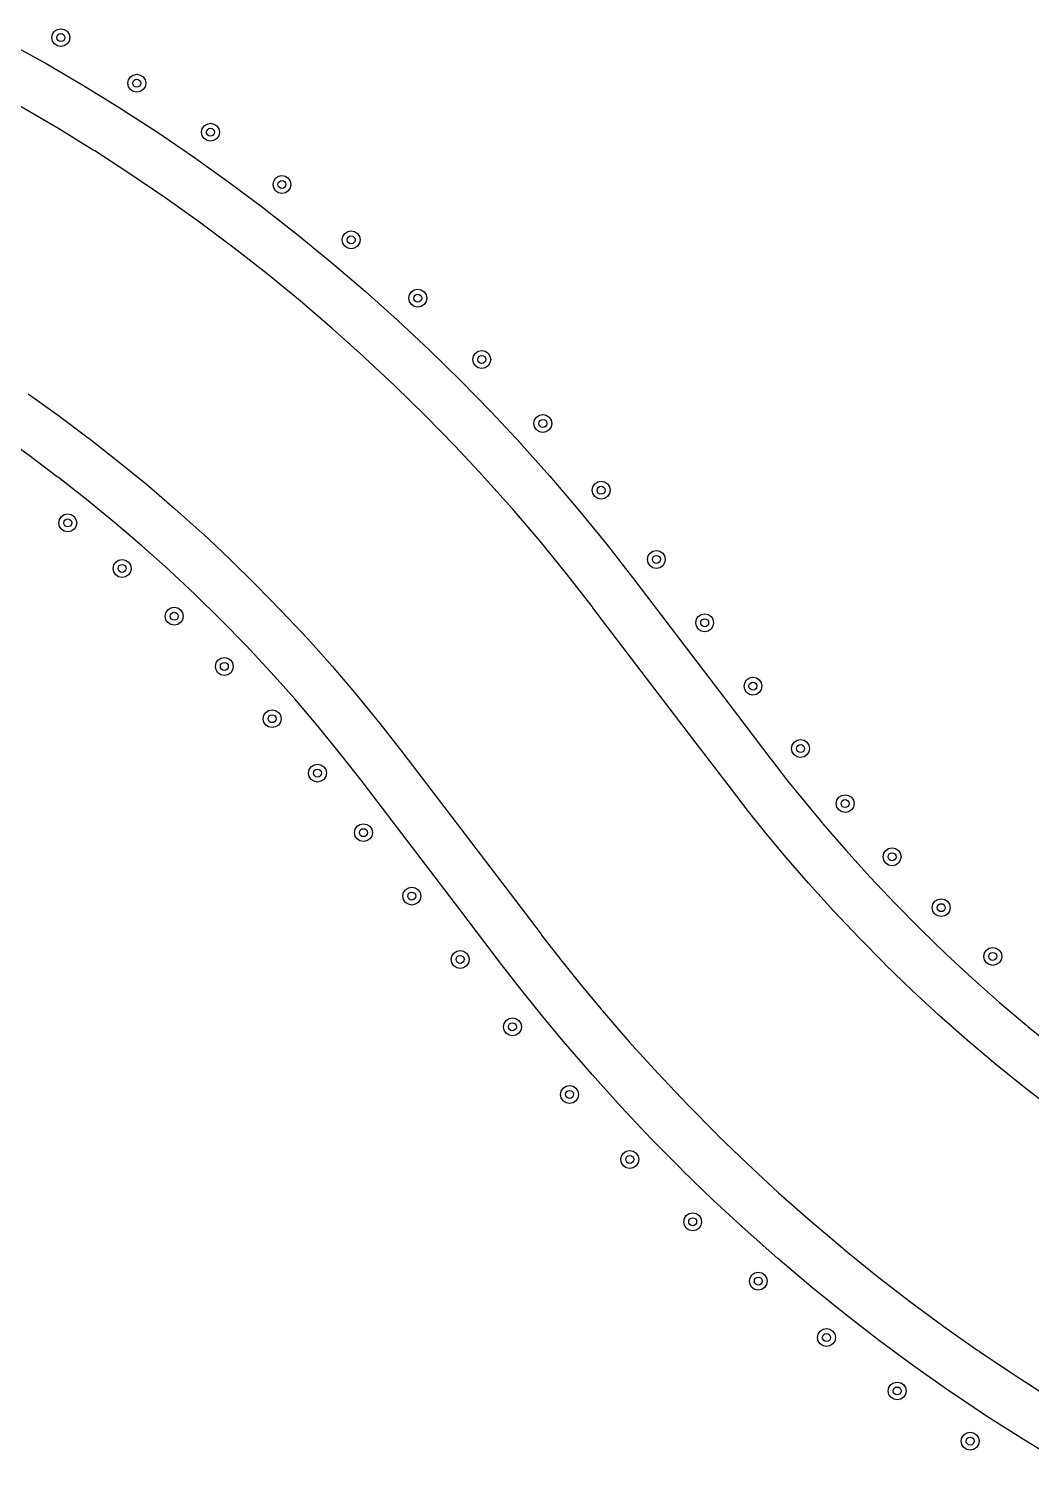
# Model space of a CAD drawing. Extents: x 97 to 313, y -171 to 213.
# Drawn here: x 187.18 to 212.33, y 170 to 205.97 of the extents above; entities that cross this region are included whole.
import ezdxf

# ---------------------------------------------------------------- set-up
doc = ezdxf.new("R2010")
doc.units = 0
doc.layers.add('BLACK', color=7, linetype='CONTINUOUS')

msp = doc.modelspace()

# ---------------------------------------------------------------- linework, layer by layer
at = {"layer": 'BLACK', "linetype": 'CONTINUOUS'}
for p, q in [((187.758, 205.745), (187.775, 205.831)), ((187.775, 205.831), (187.824, 205.904)), ((187.824, 205.904), (187.897, 205.953)), ((187.897, 205.953), (187.983, 205.97)), ((187.983, 205.97), (188.069, 205.953)), ((188.069, 205.953), (188.142, 205.904)), ((188.142, 205.904), (188.191, 205.831)), ((188.191, 205.831), (188.208, 205.745)), ((186.655, 205.627), (187.611, 205.094)), ((187.775, 205.659), (187.758, 205.745)), ((187.824, 205.586), (187.775, 205.659)), ((187.897, 205.537), (187.824, 205.586)), ((187.983, 205.52), (187.897, 205.537)), ((188.069, 205.537), (187.983, 205.52)), ((188.142, 205.586), (188.069, 205.537)), ((188.191, 205.659), (188.142, 205.586)), ((188.208, 205.745), (188.191, 205.659)), ((187.611, 205.094), (188.554, 204.54)), ((189.661, 204.6), (189.678, 204.686)), ((189.678, 204.686), (189.727, 204.759)), ((189.727, 204.759), (189.8, 204.807)), ((189.8, 204.807), (189.886, 204.825)), ((189.886, 204.825), (189.972, 204.807)), ((189.972, 204.807), (190.045, 204.759)), ((190.045, 204.759), (190.094, 204.686)), ((190.094, 204.686), (190.111, 204.6)), ((188.554, 204.54), (189.485, 203.965)), ((189.678, 204.513), (189.661, 204.6)), ((189.727, 204.441), (189.678, 204.513)), ((189.8, 204.392), (189.727, 204.441)), ((189.886, 204.375), (189.8, 204.392)), ((189.972, 204.392), (189.886, 204.375)), ((190.045, 204.441), (189.972, 204.392)), ((190.094, 204.513), (190.045, 204.441)), ((190.111, 204.6), (190.094, 204.513)), ((187.911, 203.472), (186.991, 204.011)), ((189.485, 203.965), (189.485, 203.965)), ((189.485, 203.965), (189.485, 203.965)), ((189.485, 203.965), (189.487, 203.964)), ((189.487, 203.964), (189.496, 203.958)), ((189.496, 203.958), (189.497, 203.958)), ((189.497, 203.958), (190.404, 203.37)), ((188.796, 202.925), (187.911, 203.472)), ((190.404, 203.37), (191.308, 202.755)), ((191.512, 203.37), (191.529, 203.456)), ((191.529, 203.284), (191.512, 203.37)), ((191.529, 203.456), (191.578, 203.529)), ((191.578, 203.211), (191.529, 203.284)), ((191.578, 203.529), (191.651, 203.578)), ((191.651, 203.578), (191.737, 203.595)), ((191.737, 203.595), (191.823, 203.578)), ((191.823, 203.578), (191.896, 203.529)), ((191.896, 203.529), (191.944, 203.456)), ((191.944, 203.284), (191.896, 203.211)), ((191.944, 203.456), (191.962, 203.37)), ((191.962, 203.37), (191.944, 203.284)), ((188.812, 202.912), (188.796, 202.925)), ((188.834, 202.902), (188.812, 202.912)), ((189.714, 202.331), (188.834, 202.902)), ((191.651, 203.162), (191.578, 203.211)), ((191.737, 203.145), (191.651, 203.162)), ((191.823, 203.162), (191.737, 203.145)), ((191.896, 203.211), (191.823, 203.162)), ((191.308, 202.755), (192.199, 202.119)), ((190.595, 201.731), (189.714, 202.331)), ((193.323, 202.146), (193.371, 202.219)), ((193.371, 202.219), (193.444, 202.268)), ((193.444, 202.268), (193.53, 202.285)), ((193.53, 202.285), (193.616, 202.268)), ((193.616, 202.268), (193.689, 202.219)), ((193.689, 202.219), (193.738, 202.146)), ((192.199, 202.119), (193.075, 201.464)), ((193.305, 202.06), (193.323, 202.146)), ((193.323, 201.974), (193.305, 202.06)), ((193.371, 201.901), (193.323, 201.974)), ((193.444, 201.852), (193.371, 201.901)), ((193.53, 201.835), (193.444, 201.852)), ((193.616, 201.852), (193.53, 201.835)), ((193.689, 201.901), (193.616, 201.852)), ((193.738, 201.974), (193.689, 201.901)), ((193.738, 202.146), (193.755, 202.06)), ((193.755, 202.06), (193.738, 201.974)), ((191.464, 201.112), (190.595, 201.731)), ((193.075, 201.464), (193.075, 201.464)), ((193.075, 201.464), (193.079, 201.461)), ((193.079, 201.461), (193.086, 201.456)), ((193.086, 201.456), (193.086, 201.456)), ((193.086, 201.456), (193.937, 200.79)), ((192.297, 200.489), (191.464, 201.112)), ((193.937, 200.79), (194.784, 200.096)), ((195.04, 200.672), (195.057, 200.758)), ((195.057, 200.758), (195.106, 200.831)), ((195.106, 200.831), (195.179, 200.879)), ((195.179, 200.879), (195.265, 200.897)), ((195.265, 200.897), (195.351, 200.879)), ((195.351, 200.879), (195.424, 200.831)), ((195.424, 200.831), (195.473, 200.758)), ((195.473, 200.758), (195.49, 200.672)), ((192.311, 200.475), (192.297, 200.489)), ((192.332, 200.462), (192.311, 200.475)), ((193.158, 199.816), (192.332, 200.462)), ((195.057, 200.585), (195.04, 200.672)), ((195.106, 200.512), (195.057, 200.585)), ((195.179, 200.464), (195.106, 200.512)), ((195.265, 200.447), (195.179, 200.464)), ((195.351, 200.464), (195.265, 200.447)), ((195.424, 200.512), (195.351, 200.464)), ((195.473, 200.585), (195.424, 200.512)), ((195.49, 200.672), (195.473, 200.585)), ((194.784, 200.096), (195.614, 199.384)), ((193.983, 199.14), (193.158, 199.816)), ((195.614, 199.384), (196.429, 198.654)), ((196.71, 199.208), (196.727, 199.294)), ((196.727, 199.294), (196.776, 199.367)), ((196.776, 199.367), (196.849, 199.416)), ((196.849, 199.416), (196.935, 199.433)), ((196.935, 199.433), (197.021, 199.416)), ((197.021, 199.416), (197.094, 199.367)), ((197.094, 199.367), (197.143, 199.294)), ((197.143, 199.294), (197.16, 199.208)), ((194.793, 198.447), (193.983, 199.14)), ((196.727, 199.122), (196.71, 199.208)), ((196.776, 199.049), (196.727, 199.122)), ((196.849, 199), (196.776, 199.049)), ((196.935, 198.983), (196.849, 199)), ((197.021, 199), (196.935, 198.983)), ((197.094, 199.049), (197.021, 199)), ((197.143, 199.122), (197.094, 199.049)), ((197.16, 199.208), (197.143, 199.122)), ((196.429, 198.654), (196.429, 198.654)), ((196.429, 198.654), (196.438, 198.646)), ((196.438, 198.646), (196.439, 198.645)), ((196.439, 198.645), (196.439, 198.645)), ((196.439, 198.645), (197.228, 197.906)), ((195.567, 197.752), (194.793, 198.447)), ((197.228, 197.906), (198.009, 197.14)), ((198.381, 197.829), (198.454, 197.878)), ((198.454, 197.878), (198.54, 197.895)), ((198.54, 197.895), (198.626, 197.878)), ((198.626, 197.878), (198.699, 197.829)), ((195.58, 197.737), (195.567, 197.752)), ((195.6, 197.722), (195.58, 197.737)), ((196.365, 197.005), (195.6, 197.722)), ((198.315, 197.67), (198.332, 197.756)), ((198.332, 197.584), (198.315, 197.67)), ((198.332, 197.756), (198.381, 197.829)), ((198.381, 197.511), (198.332, 197.584)), ((198.454, 197.463), (198.381, 197.511)), ((198.699, 197.511), (198.626, 197.463)), ((198.699, 197.829), (198.748, 197.756)), ((198.748, 197.584), (198.699, 197.511)), ((198.748, 197.756), (198.765, 197.67)), ((198.765, 197.67), (198.748, 197.584)), ((198.009, 197.14), (198.774, 196.357)), ((198.54, 197.445), (198.454, 197.463)), ((198.626, 197.463), (198.54, 197.445)), ((187.164, 196.806), (187.923, 196.264)), ((197.127, 196.259), (196.365, 197.005)), ((187.923, 196.264), (188.671, 195.705)), ((197.872, 195.496), (197.127, 196.259)), ((198.774, 196.357), (199.521, 195.558)), ((199.849, 196.064), (199.866, 196.15)), ((199.866, 195.978), (199.849, 196.064)), ((199.866, 196.15), (199.915, 196.223)), ((199.915, 196.223), (199.988, 196.272)), ((199.988, 196.272), (200.074, 196.289)), ((200.074, 196.289), (200.16, 196.272)), ((200.16, 196.272), (200.233, 196.223)), ((200.233, 196.223), (200.282, 196.15)), ((200.282, 196.15), (200.299, 196.064)), ((200.299, 196.064), (200.282, 195.978)), ((187.188, 195.257), (186.451, 195.782)), ((188.671, 195.705), (188.681, 195.697)), ((188.681, 195.697), (188.681, 195.697)), ((188.681, 195.697), (189.406, 195.13)), ((199.915, 195.905), (199.866, 195.978)), ((199.988, 195.856), (199.915, 195.905)), ((200.074, 195.839), (199.988, 195.856)), ((200.16, 195.856), (200.074, 195.839)), ((200.233, 195.905), (200.16, 195.856)), ((200.282, 195.978), (200.233, 195.905)), ((198.582, 194.736), (197.872, 195.496)), ((199.521, 195.558), (199.525, 195.552)), ((199.521, 195.558), (199.521, 195.558)), ((199.521, 195.558), (199.521, 195.558)), ((199.525, 195.552), (199.529, 195.548)), ((199.529, 195.548), (199.529, 195.548)), ((199.529, 195.548), (200.249, 194.741)), ((187.894, 194.729), (187.188, 195.257)), ((189.406, 195.13), (190.128, 194.539)), ((187.906, 194.717), (187.894, 194.729)), ((187.924, 194.706), (187.906, 194.717)), ((188.626, 194.157), (187.924, 194.706)), ((198.593, 194.719), (198.582, 194.736)), ((198.612, 194.703), (198.593, 194.719)), ((199.31, 193.921), (198.612, 194.703)), ((200.249, 194.741), (200.96, 193.909)), ((201.449, 194.598), (201.535, 194.615)), ((201.535, 194.615), (201.621, 194.598)), ((190.128, 194.539), (190.836, 193.932)), ((201.31, 194.39), (201.327, 194.477)), ((201.327, 194.304), (201.31, 194.39)), ((201.327, 194.477), (201.376, 194.55)), ((201.376, 194.231), (201.327, 194.304)), ((201.376, 194.55), (201.449, 194.598)), ((201.621, 194.598), (201.694, 194.55)), ((201.694, 194.55), (201.743, 194.477)), ((201.743, 194.304), (201.694, 194.231)), ((201.743, 194.477), (201.76, 194.39)), ((201.76, 194.39), (201.743, 194.304)), ((189.326, 193.583), (188.626, 194.157)), ((190.836, 193.932), (191.531, 193.309)), ((200.003, 193.11), (199.31, 193.921)), ((200.96, 193.909), (201.652, 193.062)), ((201.449, 194.183), (201.376, 194.231)), ((201.535, 194.165), (201.449, 194.183)), ((201.621, 194.183), (201.535, 194.165)), ((201.694, 194.231), (201.621, 194.183)), ((187.93, 193.57), (187.947, 193.656)), ((187.947, 193.483), (187.93, 193.57)), ((187.947, 193.656), (187.996, 193.729)), ((187.996, 193.729), (188.069, 193.777)), ((188.069, 193.777), (188.155, 193.795)), ((188.155, 193.795), (188.241, 193.777)), ((188.241, 193.777), (188.314, 193.729)), ((188.314, 193.729), (188.363, 193.656)), ((188.363, 193.656), (188.38, 193.57)), ((188.38, 193.57), (188.363, 193.483)), ((190.014, 192.994), (189.326, 193.583)), ((187.996, 193.41), (187.947, 193.483)), ((188.069, 193.362), (187.996, 193.41)), ((188.155, 193.345), (188.069, 193.362)), ((188.241, 193.362), (188.155, 193.345)), ((188.314, 193.41), (188.241, 193.362)), ((188.363, 193.483), (188.314, 193.41)), ((191.531, 193.309), (191.531, 193.309)), ((191.531, 193.309), (191.541, 193.3)), ((191.541, 193.3), (191.541, 193.3)), ((191.541, 193.3), (192.212, 192.671)), ((190.671, 192.405), (190.014, 192.994)), ((200.677, 192.284), (200.003, 193.11)), ((201.652, 193.062), (202.325, 192.199)), ((202.713, 192.74), (202.762, 192.813)), ((202.762, 192.813), (202.835, 192.862)), ((202.835, 192.862), (202.921, 192.879)), ((202.921, 192.879), (203.007, 192.862)), ((203.007, 192.862), (203.08, 192.813)), ((203.08, 192.813), (203.129, 192.74)), ((189.293, 192.428), (189.31, 192.514)), ((189.31, 192.514), (189.359, 192.587)), ((189.359, 192.587), (189.432, 192.636)), ((189.432, 192.636), (189.518, 192.653)), ((189.518, 192.653), (189.604, 192.636)), ((189.604, 192.636), (189.677, 192.587)), ((189.677, 192.587), (189.726, 192.514)), ((189.726, 192.514), (189.743, 192.428)), ((192.212, 192.671), (192.878, 192.018)), ((202.696, 192.654), (202.713, 192.74)), ((202.713, 192.568), (202.696, 192.654)), ((202.762, 192.495), (202.713, 192.568)), ((202.835, 192.446), (202.762, 192.495)), ((203.08, 192.495), (203.007, 192.446)), ((203.129, 192.568), (203.08, 192.495)), ((203.129, 192.74), (203.146, 192.654)), ((203.146, 192.654), (203.129, 192.568)), ((189.31, 192.342), (189.293, 192.428)), ((189.359, 192.269), (189.31, 192.342)), ((189.432, 192.22), (189.359, 192.269)), ((189.518, 192.203), (189.432, 192.22)), ((189.604, 192.22), (189.518, 192.203)), ((189.677, 192.269), (189.604, 192.22)), ((189.726, 192.342), (189.677, 192.269)), ((189.743, 192.428), (189.726, 192.342)), ((190.682, 192.392), (190.671, 192.405)), ((190.699, 192.38), (190.682, 192.392)), ((191.349, 191.77), (190.699, 192.38)), ((201.308, 191.474), (200.677, 192.284)), ((202.325, 192.199), (204.749, 189.018)), ((202.921, 192.429), (202.835, 192.446)), ((203.007, 192.446), (202.921, 192.429)), ((191.996, 191.137), (191.349, 191.77)), ((192.878, 192.018), (193.53, 191.35)), ((190.62, 191.313), (190.669, 191.386)), ((190.669, 191.386), (190.742, 191.435)), ((190.742, 191.435), (190.828, 191.452)), ((190.828, 191.452), (190.914, 191.435)), ((190.914, 191.435), (190.987, 191.386)), ((190.987, 191.386), (191.036, 191.313)), ((201.324, 191.451), (201.308, 191.474)), ((201.327, 191.446), (201.324, 191.451)), ((201.328, 191.445), (201.327, 191.446)), ((201.331, 191.441), (201.328, 191.445)), ((203.755, 188.26), (201.331, 191.441)), ((190.603, 191.227), (190.62, 191.313)), ((190.62, 191.141), (190.603, 191.227)), ((190.669, 191.068), (190.62, 191.141)), ((190.742, 191.02), (190.669, 191.068)), ((190.828, 191.002), (190.742, 191.02)), ((190.914, 191.02), (190.828, 191.002)), ((190.987, 191.068), (190.914, 191.02)), ((191.036, 191.141), (190.987, 191.068)), ((191.036, 191.313), (191.053, 191.227)), ((191.053, 191.227), (191.036, 191.141)), ((192.628, 190.489), (191.996, 191.137)), ((193.53, 191.35), (194.167, 190.668)), ((203.908, 191.064), (203.925, 191.15)), ((203.925, 190.977), (203.908, 191.064)), ((203.925, 191.15), (203.974, 191.223)), ((203.974, 191.223), (204.047, 191.271)), ((204.047, 191.271), (204.133, 191.289)), ((204.133, 191.289), (204.219, 191.271)), ((204.219, 191.271), (204.292, 191.223)), ((204.292, 191.223), (204.341, 191.15)), ((204.341, 191.15), (204.358, 191.064)), ((204.358, 191.064), (204.341, 190.977)), ((194.167, 190.668), (194.176, 190.659)), ((194.176, 190.659), (194.176, 190.659)), ((194.176, 190.659), (194.789, 189.972)), ((203.974, 190.904), (203.925, 190.977)), ((204.047, 190.856), (203.974, 190.904)), ((204.133, 190.839), (204.047, 190.856)), ((204.219, 190.856), (204.133, 190.839)), ((204.292, 190.904), (204.219, 190.856)), ((204.341, 190.977), (204.292, 190.904)), ((193.23, 189.844), (192.628, 190.489)), ((191.859, 189.969), (191.876, 190.055)), ((191.876, 189.883), (191.859, 189.969)), ((191.876, 190.055), (191.925, 190.128)), ((191.925, 190.128), (191.998, 190.177)), ((191.998, 190.177), (192.084, 190.194)), ((192.084, 190.194), (192.17, 190.177)), ((192.17, 190.177), (192.243, 190.128)), ((192.243, 190.128), (192.292, 190.055)), ((192.292, 190.055), (192.309, 189.969)), ((192.309, 189.969), (192.292, 189.883)), ((194.789, 189.972), (195.395, 189.263)), ((191.925, 189.81), (191.876, 189.883)), ((191.998, 189.761), (191.925, 189.81)), ((192.084, 189.744), (191.998, 189.761)), ((192.17, 189.761), (192.084, 189.744)), ((192.243, 189.81), (192.17, 189.761)), ((192.292, 189.883), (192.243, 189.81)), ((193.24, 189.83), (193.23, 189.844)), ((193.256, 189.816), (193.24, 189.83)), ((193.849, 189.152), (193.256, 189.816)), ((205.137, 189.559), (205.186, 189.632)), ((205.186, 189.632), (205.259, 189.681)), ((205.259, 189.681), (205.345, 189.698)), ((205.345, 189.698), (205.431, 189.681)), ((205.431, 189.681), (205.504, 189.632)), ((205.504, 189.632), (205.553, 189.559)), ((195.395, 189.263), (195.985, 188.54)), ((205.12, 189.473), (205.137, 189.559)), ((205.137, 189.387), (205.12, 189.473)), ((205.186, 189.314), (205.137, 189.387)), ((205.259, 189.265), (205.186, 189.314)), ((205.345, 189.248), (205.259, 189.265)), ((205.431, 189.265), (205.345, 189.248)), ((205.504, 189.314), (205.431, 189.265)), ((205.553, 189.387), (205.504, 189.314)), ((205.553, 189.559), (205.57, 189.473)), ((205.57, 189.473), (205.553, 189.387)), ((193.123, 188.816), (193.196, 188.865)), ((193.196, 188.865), (193.282, 188.882)), ((193.282, 188.882), (193.368, 188.865)), ((193.368, 188.865), (193.441, 188.816)), ((194.437, 188.463), (193.849, 189.152)), ((204.749, 189.018), (205.796, 187.644)), ((193.057, 188.657), (193.074, 188.743)), ((193.074, 188.571), (193.057, 188.657)), ((193.074, 188.743), (193.123, 188.816)), ((193.123, 188.498), (193.074, 188.571)), ((193.196, 188.449), (193.123, 188.498)), ((193.441, 188.498), (193.368, 188.449)), ((193.441, 188.816), (193.49, 188.743)), ((193.49, 188.571), (193.441, 188.498)), ((193.49, 188.743), (193.507, 188.657)), ((193.507, 188.657), (193.49, 188.571)), ((195.985, 188.54), (196.559, 187.804)), ((193.282, 188.432), (193.196, 188.449)), ((193.368, 188.449), (193.282, 188.432)), ((195.01, 187.762), (194.437, 188.463)), ((204.802, 186.886), (203.755, 188.26)), ((196.559, 187.804), (196.559, 187.804)), ((196.559, 187.804), (198.983, 184.623)), ((206.315, 187.907), (206.332, 187.993)), ((206.332, 187.821), (206.315, 187.907)), ((206.332, 187.993), (206.38, 188.066)), ((206.38, 187.748), (206.332, 187.821)), ((206.38, 188.066), (206.453, 188.115)), ((206.453, 188.115), (206.54, 188.132)), ((206.54, 188.132), (206.626, 188.115)), ((206.626, 188.115), (206.699, 188.066)), ((206.699, 188.066), (206.747, 187.993)), ((206.747, 187.821), (206.699, 187.748)), ((206.747, 187.993), (206.765, 187.907)), ((206.765, 187.907), (206.747, 187.821)), ((194.213, 187.379), (194.262, 187.452)), ((194.262, 187.452), (194.335, 187.501)), ((194.335, 187.501), (194.421, 187.518)), ((194.421, 187.518), (194.507, 187.501)), ((194.507, 187.501), (194.58, 187.452)), ((194.58, 187.452), (194.629, 187.379)), ((195.546, 187.075), (195.01, 187.762)), ((205.796, 187.644), (205.799, 187.64)), ((205.799, 187.64), (205.8, 187.639)), ((205.8, 187.639), (205.803, 187.634)), ((205.803, 187.634), (205.808, 187.627)), ((205.808, 187.627), (206.215, 187.101)), ((206.453, 187.699), (206.38, 187.748)), ((206.54, 187.682), (206.453, 187.699)), ((206.626, 187.699), (206.54, 187.682)), ((206.699, 187.748), (206.626, 187.699)), ((194.196, 187.293), (194.213, 187.379)), ((194.213, 187.207), (194.196, 187.293)), ((194.262, 187.134), (194.213, 187.207)), ((194.335, 187.085), (194.262, 187.134)), ((194.421, 187.068), (194.335, 187.085)), ((194.507, 187.085), (194.421, 187.068)), ((194.58, 187.134), (194.507, 187.085)), ((194.629, 187.207), (194.58, 187.134)), ((194.629, 187.379), (194.646, 187.293)), ((194.646, 187.293), (194.629, 187.207)), ((195.558, 187.056), (195.546, 187.075)), ((195.56, 187.052), (195.558, 187.056)), ((206.215, 187.101), (206.645, 186.567)), ((195.562, 187.05), (195.56, 187.052)), ((195.564, 187.046), (195.562, 187.05)), ((197.989, 183.866), (195.564, 187.046)), ((205.235, 186.328), (204.802, 186.886)), ((204.802, 186.886), (204.802, 186.886)), ((204.802, 186.886), (204.802, 186.886)), ((207.497, 186.684), (207.57, 186.733)), ((207.57, 186.733), (207.656, 186.75)), ((207.656, 186.75), (207.742, 186.733)), ((207.742, 186.733), (207.815, 186.684)), ((206.645, 186.567), (207.079, 186.044)), ((207.431, 186.525), (207.448, 186.611)), ((207.448, 186.439), (207.431, 186.525)), ((207.448, 186.611), (207.497, 186.684)), ((207.497, 186.366), (207.448, 186.439)), ((207.57, 186.317), (207.497, 186.366)), ((207.815, 186.366), (207.742, 186.317)), ((207.815, 186.684), (207.864, 186.611)), ((207.864, 186.439), (207.815, 186.366)), ((207.864, 186.611), (207.881, 186.525)), ((207.881, 186.525), (207.864, 186.439)), ((195.414, 185.956), (195.487, 186.005)), ((195.487, 186.005), (195.574, 186.022)), ((195.574, 186.022), (195.66, 186.005)), ((195.66, 186.005), (195.733, 185.956)), ((205.678, 185.777), (205.235, 186.328)), ((207.079, 186.044), (207.088, 186.035)), ((207.088, 186.035), (207.097, 186.021)), ((207.097, 186.021), (207.674, 185.354)), ((207.656, 186.3), (207.57, 186.317)), ((207.742, 186.317), (207.656, 186.3)), ((195.349, 185.797), (195.366, 185.883)), ((195.366, 185.711), (195.349, 185.797)), ((195.366, 185.883), (195.414, 185.956)), ((195.414, 185.638), (195.366, 185.711)), ((195.487, 185.589), (195.414, 185.638)), ((195.733, 185.638), (195.66, 185.589)), ((195.733, 185.956), (195.781, 185.883)), ((195.781, 185.711), (195.733, 185.638)), ((195.781, 185.883), (195.799, 185.797)), ((195.799, 185.797), (195.781, 185.711)), ((206.129, 185.234), (205.678, 185.777)), ((195.574, 185.572), (195.487, 185.589)), ((195.66, 185.589), (195.574, 185.572)), ((207.674, 185.354), (208.281, 184.682)), ((208.608, 185.193), (208.626, 185.279)), ((208.626, 185.279), (208.674, 185.352)), ((208.674, 185.352), (208.747, 185.401)), ((208.747, 185.401), (208.833, 185.418)), ((208.833, 185.418), (208.92, 185.401)), ((208.92, 185.401), (208.993, 185.352)), ((208.993, 185.352), (209.041, 185.279)), ((209.041, 185.279), (209.058, 185.193)), ((206.129, 185.233), (206.129, 185.234)), ((206.739, 184.527), (206.129, 185.233)), ((206.129, 185.233), (206.129, 185.233)), ((208.626, 185.107), (208.608, 185.193)), ((208.674, 185.034), (208.626, 185.107)), ((208.747, 184.985), (208.674, 185.034)), ((208.833, 184.968), (208.747, 184.985)), ((208.92, 184.985), (208.833, 184.968)), ((208.993, 185.034), (208.92, 184.985)), ((209.041, 185.107), (208.993, 185.034)), ((209.058, 185.193), (209.041, 185.107)), ((198.983, 184.623), (200.03, 183.249)), ((208.281, 184.682), (208.903, 184.024)), ((196.561, 184.206), (196.578, 184.293)), ((196.578, 184.12), (196.561, 184.206)), ((196.578, 184.293), (196.627, 184.366)), ((196.627, 184.366), (196.7, 184.414)), ((196.7, 184.414), (196.786, 184.431)), ((196.786, 184.431), (196.872, 184.414)), ((196.872, 184.414), (196.945, 184.366)), ((196.945, 184.366), (196.994, 184.293)), ((196.994, 184.293), (197.011, 184.206)), ((197.011, 184.206), (196.994, 184.12)), ((207.365, 183.835), (206.739, 184.527)), ((196.627, 184.047), (196.578, 184.12)), ((196.7, 183.999), (196.627, 184.047)), ((196.786, 183.981), (196.7, 183.999)), ((196.872, 183.999), (196.786, 183.981)), ((196.945, 184.047), (196.872, 183.999)), ((196.994, 184.12), (196.945, 184.047)), ((199.036, 182.491), (197.989, 183.866)), ((208.006, 183.157), (207.365, 183.835)), ((208.903, 184.024), (209.529, 183.39)), ((209.843, 183.915), (209.86, 184.002)), ((209.86, 183.829), (209.843, 183.915)), ((209.86, 184.002), (209.909, 184.075)), ((209.909, 183.756), (209.86, 183.829)), ((209.909, 184.075), (209.982, 184.123)), ((209.982, 184.123), (210.068, 184.14)), ((210.068, 184.14), (210.154, 184.123)), ((210.154, 184.123), (210.227, 184.075)), ((210.227, 184.075), (210.276, 184.002)), ((210.276, 183.829), (210.227, 183.756)), ((210.276, 184.002), (210.293, 183.915)), ((210.293, 183.915), (210.276, 183.829)), ((209.982, 183.708), (209.909, 183.756)), ((210.068, 183.69), (209.982, 183.708)), ((210.154, 183.708), (210.068, 183.69)), ((210.227, 183.756), (210.154, 183.708)), ((200.03, 183.249), (200.033, 183.246)), ((200.033, 183.246), (200.034, 183.244)), ((200.034, 183.244), (200.037, 183.239)), ((200.037, 183.239), (200.043, 183.229)), ((200.043, 183.229), (200.524, 182.61)), ((208.653, 182.503), (208.006, 183.157)), ((209.529, 183.39), (209.546, 183.377)), ((209.546, 183.377), (209.556, 183.364)), ((209.556, 183.364), (210.19, 182.75)), ((197.79, 182.702), (197.839, 182.775)), ((197.839, 182.775), (197.912, 182.824)), ((197.912, 182.824), (197.998, 182.841)), ((197.998, 182.841), (198.084, 182.824)), ((198.084, 182.824), (198.157, 182.775)), ((198.157, 182.775), (198.206, 182.702)), ((210.19, 182.75), (210.854, 182.135)), ((211.134, 182.693), (211.151, 182.779)), ((211.151, 182.779), (211.2, 182.852)), ((211.2, 182.852), (211.273, 182.901)), ((211.273, 182.901), (211.359, 182.918)), ((211.359, 182.918), (211.445, 182.901)), ((211.445, 182.901), (211.518, 182.852)), ((211.518, 182.852), (211.567, 182.779)), ((211.567, 182.779), (211.584, 182.693)), ((197.773, 182.616), (197.79, 182.702)), ((197.79, 182.53), (197.773, 182.616)), ((197.839, 182.457), (197.79, 182.53)), ((197.912, 182.408), (197.839, 182.457)), ((197.998, 182.391), (197.912, 182.408)), ((198.084, 182.408), (197.998, 182.391)), ((198.157, 182.457), (198.084, 182.408)), ((198.206, 182.53), (198.157, 182.457)), ((198.206, 182.702), (198.223, 182.616)), ((198.223, 182.616), (198.206, 182.53)), ((199.544, 181.837), (199.036, 182.491)), ((199.036, 182.491), (199.036, 182.491)), ((199.036, 182.491), (199.036, 182.491)), ((200.524, 182.61), (201.029, 181.98)), ((208.657, 182.498), (208.653, 182.503)), ((208.653, 182.503), (208.653, 182.503)), ((208.662, 182.493), (208.657, 182.498)), ((209.332, 181.844), (208.662, 182.493)), ((208.662, 182.493), (208.662, 182.493)), ((211.151, 182.607), (211.134, 182.693)), ((211.2, 182.534), (211.151, 182.607)), ((211.273, 182.485), (211.2, 182.534)), ((211.359, 182.468), (211.273, 182.485)), ((211.445, 182.485), (211.359, 182.468)), ((211.518, 182.534), (211.445, 182.485)), ((211.567, 182.607), (211.518, 182.534)), ((211.584, 182.693), (211.567, 182.607)), ((210.854, 182.135), (211.532, 181.535)), ((200.062, 181.191), (199.544, 181.837)), ((201.029, 181.98), (201.54, 181.365)), ((210.017, 181.211), (209.332, 181.844)), ((201.54, 181.365), (201.551, 181.355)), ((201.551, 181.355), (201.562, 181.338)), ((201.562, 181.338), (202.242, 180.552)), ((211.532, 181.535), (212.212, 180.959)), ((199.086, 180.926), (199.103, 181.012)), ((199.103, 181.012), (199.152, 181.085)), ((199.152, 181.085), (199.225, 181.134)), ((199.225, 181.134), (199.311, 181.151)), ((199.311, 181.151), (199.397, 181.134)), ((199.397, 181.134), (199.47, 181.085)), ((199.47, 181.085), (199.519, 181.012)), ((199.519, 181.012), (199.536, 180.926)), ((200.592, 180.554), (200.062, 181.191)), ((210.716, 180.592), (210.017, 181.211)), ((212.212, 180.959), (212.23, 180.948)), ((212.23, 180.948), (212.23, 180.948)), ((212.23, 180.948), (212.241, 180.935)), ((199.103, 180.84), (199.086, 180.926)), ((199.152, 180.767), (199.103, 180.84)), ((199.225, 180.718), (199.152, 180.767)), ((199.311, 180.701), (199.225, 180.718)), ((199.397, 180.718), (199.311, 180.701)), ((199.47, 180.767), (199.397, 180.718)), ((199.519, 180.84), (199.47, 180.767)), ((199.536, 180.926), (199.519, 180.84)), ((211.418, 179.998), (210.716, 180.592)), ((212.241, 180.935), (212.927, 180.381)), ((200.592, 180.553), (200.592, 180.554)), ((201.307, 179.726), (200.592, 180.553)), ((202.242, 180.552), (202.957, 179.76)), ((211.428, 179.989), (211.418, 179.998)), ((211.418, 179.998), (211.418, 179.998)), ((212.153, 179.402), (211.428, 179.989)), ((211.428, 179.989), (211.428, 179.989)), ((202.041, 178.914), (201.307, 179.726)), ((202.957, 179.76), (203.69, 178.985)), ((200.52, 179.229), (200.537, 179.315)), ((200.537, 179.143), (200.52, 179.229)), ((200.537, 179.315), (200.586, 179.388)), ((200.586, 179.07), (200.537, 179.143)), ((200.586, 179.388), (200.659, 179.437)), ((200.659, 179.437), (200.745, 179.454)), ((200.745, 179.454), (200.831, 179.437)), ((200.831, 179.437), (200.904, 179.388)), ((200.904, 179.388), (200.953, 179.315)), ((200.953, 179.143), (200.904, 179.07)), ((200.953, 179.315), (200.97, 179.229)), ((200.97, 179.229), (200.953, 179.143)), ((212.892, 178.831), (212.153, 179.402)), ((200.659, 179.021), (200.586, 179.07)), ((200.745, 179.004), (200.659, 179.021)), ((200.831, 179.021), (200.745, 179.004)), ((200.904, 179.07), (200.831, 179.021)), ((202.793, 178.119), (202.041, 178.914)), ((203.69, 178.985), (204.426, 178.24)), ((203.553, 177.35), (202.793, 178.119)), ((204.426, 178.24), (204.446, 178.224)), ((204.446, 178.224), (204.458, 178.208)), ((204.458, 178.208), (205.206, 177.485)), ((202.046, 177.684), (202.094, 177.757)), ((202.094, 177.757), (202.167, 177.806)), ((202.167, 177.806), (202.253, 177.823)), ((202.253, 177.823), (202.34, 177.806)), ((202.34, 177.806), (202.413, 177.757)), ((202.413, 177.757), (202.461, 177.684)), ((202.028, 177.598), (202.046, 177.684)), ((202.046, 177.512), (202.028, 177.598)), ((202.094, 177.439), (202.046, 177.512)), ((202.167, 177.39), (202.094, 177.439)), ((202.253, 177.373), (202.167, 177.39)), ((202.34, 177.39), (202.253, 177.373)), ((202.413, 177.439), (202.34, 177.39)), ((202.461, 177.512), (202.413, 177.439)), ((202.461, 177.684), (202.478, 177.598)), ((202.478, 177.598), (202.461, 177.512)), ((203.561, 177.342), (203.553, 177.35)), ((203.553, 177.35), (203.553, 177.35)), ((203.562, 177.34), (203.561, 177.342)), ((205.206, 177.485), (205.988, 176.76)), ((204.348, 176.579), (203.562, 177.34)), ((203.562, 177.34), (203.562, 177.34)), ((205.988, 176.76), (206.787, 176.054)), ((205.151, 175.836), (204.348, 176.579)), ((203.607, 176.035), (203.624, 176.121)), ((203.624, 175.949), (203.607, 176.035)), ((203.624, 176.121), (203.673, 176.194)), ((203.673, 175.876), (203.624, 175.949)), ((203.673, 176.194), (203.746, 176.243)), ((203.746, 176.243), (203.832, 176.26)), ((203.832, 176.26), (203.918, 176.243)), ((203.918, 176.243), (203.991, 176.194)), ((203.991, 176.194), (204.04, 176.121)), ((204.04, 175.949), (203.991, 175.876)), ((204.04, 176.121), (204.057, 176.035)), ((204.057, 176.035), (204.04, 175.949)), ((206.787, 176.054), (207.587, 175.376)), ((203.746, 175.827), (203.673, 175.876)), ((203.832, 175.81), (203.746, 175.827)), ((203.918, 175.827), (203.832, 175.81)), ((203.991, 175.876), (203.918, 175.827)), ((205.97, 175.111), (205.151, 175.836)), ((207.587, 175.376), (207.607, 175.363)), ((207.607, 175.363), (207.621, 175.348)), ((207.621, 175.348), (208.43, 174.694)), ((206.795, 174.412), (205.97, 175.111)), ((205.254, 174.544), (205.271, 174.63)), ((205.271, 174.458), (205.254, 174.544)), ((205.271, 174.63), (205.32, 174.703)), ((205.32, 174.703), (205.393, 174.752)), ((205.393, 174.752), (205.479, 174.769)), ((205.479, 174.769), (205.565, 174.752)), ((205.565, 174.752), (205.638, 174.703)), ((205.638, 174.703), (205.687, 174.63)), ((205.687, 174.63), (205.704, 174.544)), ((205.704, 174.544), (205.687, 174.458)), ((208.43, 174.694), (209.273, 174.041)), ((205.32, 174.385), (205.271, 174.458)), ((205.393, 174.336), (205.32, 174.385)), ((205.479, 174.319), (205.393, 174.336)), ((205.565, 174.336), (205.479, 174.319)), ((205.638, 174.385), (205.565, 174.336)), ((205.687, 174.458), (205.638, 174.385)), ((206.8, 174.409), (206.795, 174.412)), ((206.795, 174.412), (206.795, 174.412)), ((206.804, 174.405), (206.8, 174.409)), ((206.805, 174.404), (206.804, 174.405)), ((207.656, 173.716), (206.805, 174.404)), ((206.805, 174.404), (206.805, 174.404)), ((206.805, 174.404), (206.805, 174.404)), ((209.273, 174.041), (210.132, 173.408)), ((208.522, 173.046), (207.656, 173.716)), ((210.132, 173.408), (210.989, 172.804)), ((206.965, 173.128), (206.982, 173.214)), ((206.982, 173.042), (206.965, 173.128)), ((206.982, 173.214), (207.031, 173.287)), ((207.031, 172.969), (206.982, 173.042)), ((207.031, 173.287), (207.104, 173.336)), ((207.104, 173.336), (207.19, 173.353)), ((207.19, 173.353), (207.276, 173.336)), ((207.276, 173.336), (207.349, 173.287)), ((207.349, 173.287), (207.398, 173.214)), ((207.398, 173.042), (207.349, 172.969)), ((207.398, 173.214), (207.415, 173.128)), ((207.415, 173.128), (207.398, 173.042)), ((209.402, 172.397), (208.522, 173.046)), ((207.104, 172.92), (207.031, 172.969)), ((207.19, 172.903), (207.104, 172.92)), ((207.276, 172.92), (207.19, 172.903)), ((207.349, 172.969), (207.276, 172.92)), ((210.989, 172.804), (211.011, 172.793)), ((211.011, 172.793), (211.026, 172.779)), ((211.026, 172.779), (211.889, 172.199)), ((210.286, 171.774), (209.402, 172.397)), ((208.756, 171.875), (208.804, 171.948)), ((208.804, 171.948), (208.877, 171.996)), ((208.877, 171.996), (208.963, 172.013)), ((208.963, 172.013), (209.05, 171.996)), ((209.05, 171.996), (209.122, 171.948)), ((209.122, 171.948), (209.171, 171.875)), ((211.889, 172.199), (212.787, 171.625)), ((208.738, 171.788), (208.756, 171.875)), ((208.756, 171.702), (208.738, 171.788)), ((208.804, 171.629), (208.756, 171.702)), ((208.877, 171.581), (208.804, 171.629)), ((209.122, 171.629), (209.05, 171.581)), ((209.171, 171.702), (209.122, 171.629)), ((209.171, 171.875), (209.188, 171.788)), ((209.188, 171.788), (209.171, 171.702)), ((210.294, 171.768), (210.286, 171.774)), ((210.286, 171.774), (210.286, 171.774)), ((210.297, 171.767), (210.294, 171.768)), ((211.205, 171.157), (210.297, 171.767)), ((210.297, 171.767), (210.297, 171.767)), ((210.297, 171.767), (210.297, 171.767)), ((210.297, 171.767), (210.297, 171.767)), ((208.963, 171.563), (208.877, 171.581)), ((209.05, 171.581), (208.963, 171.563)), ((212.127, 170.567), (211.205, 171.157)), ((210.568, 170.53), (210.586, 170.616)), ((210.586, 170.444), (210.568, 170.53)), ((210.586, 170.616), (210.634, 170.689)), ((210.634, 170.689), (210.707, 170.738)), ((210.707, 170.738), (210.793, 170.755)), ((210.793, 170.755), (210.88, 170.738)), ((210.88, 170.738), (210.953, 170.689)), ((210.953, 170.689), (211.001, 170.616)), ((211.001, 170.616), (211.018, 170.53)), ((211.018, 170.53), (211.001, 170.444)), ((213.061, 169.998), (212.127, 170.567)), ((210.634, 170.371), (210.586, 170.444)), ((210.707, 170.322), (210.634, 170.371)), ((210.793, 170.305), (210.707, 170.322)), ((210.88, 170.322), (210.793, 170.305)), ((210.953, 170.371), (210.88, 170.322)), ((211.001, 170.444), (210.953, 170.371))]:
    msp.add_line(p, q, dxfattribs=at)
at = {"layer": 'BLACK'}
for centre in [(187.983, 205.745), (189.886, 204.6), (191.737, 203.37), (193.53, 202.06), (195.265, 200.672), (196.935, 199.208), (198.54, 197.67), (200.074, 196.064), (201.535, 194.39), (188.155, 193.57), (189.518, 192.428), (202.921, 192.654), (190.828, 191.227), (204.133, 191.064), (192.084, 189.969), (205.345, 189.473), (193.282, 188.657), (206.54, 187.907), (194.421, 187.293), (207.656, 186.525), (195.574, 185.797), (208.833, 185.193), (196.786, 184.206), (210.068, 183.915), (211.359, 182.693), (197.998, 182.616), (199.311, 180.926), (200.745, 179.229), (202.253, 177.598), (203.832, 176.035), (205.479, 174.544), (207.19, 173.128), (208.963, 171.788), (210.793, 170.53)]:
    msp.add_circle(centre, 0.1, dxfattribs=at)

doc.saveas('drawing.dxf')
